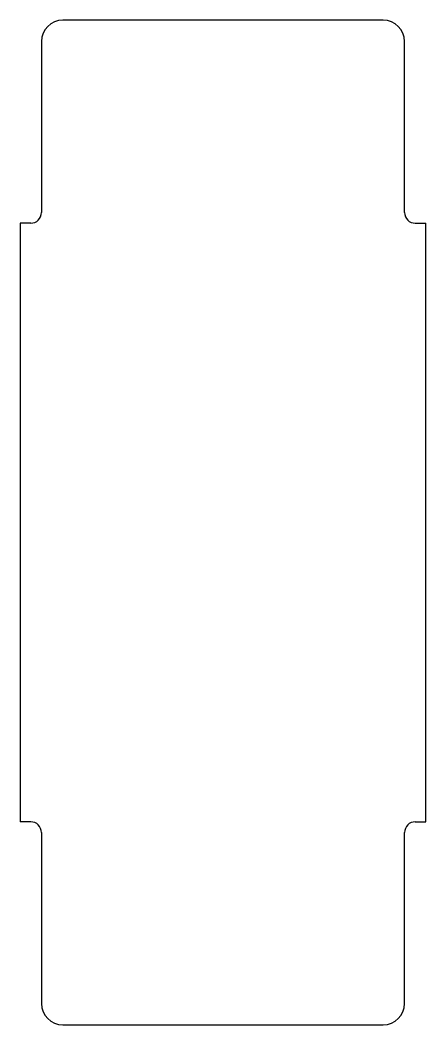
# Model space of a CAD drawing. Header units: millimetres. Extents: x 2875 to 2970, y 1849 to 2084.
import ezdxf

# ---------------------------------------------------------------- set-up
doc = ezdxf.new("R2010")
doc.units = ezdxf.units.MM

msp = doc.modelspace()

# ---------------------------------------------------------------- linework, layer by layer
for p, q in [((2960.5, 2084.11), (2885.5, 2084.11)), ((2880.5, 2079.11), (2880.5, 2039.11)), ((2965.5, 2039.11), (2965.5, 2079.11)), ((2875.5, 2036.61), (2875.5, 1896.61)), ((2878, 2036.61), (2875.5, 2036.61)), ((2878, 2036.61), (2878, 2036.61)), ((2968, 2036.61), (2968, 2036.61)), ((2968, 2036.61), (2970.5, 2036.61)), ((2970.5, 1896.61), (2970.5, 2036.61)), ((2878, 1896.61), (2875.5, 1896.61)), ((2878, 1896.61), (2878, 1896.61)), ((2968, 1896.61), (2968, 1896.61)), ((2968, 1896.61), (2970.5, 1896.61)), ((2880.5, 1894.11), (2880.5, 1854.11)), ((2965.5, 1854.11), (2965.5, 1894.11)), ((2885.5, 1849.11), (2960.5, 1849.11))]:
    msp.add_line(p, q)
for centre, radius, start, end in [((2885.5, 2079.11), 5, 90, 180), ((2960.5, 2079.11), 5, 0, 90), ((2878, 2039.11), 2.5, 270, 0), ((2968, 2039.11), 2.5, 180, 270), ((2878, 1894.11), 2.5, 0, 90), ((2968, 1894.11), 2.5, 90, 180), ((2885.5, 1854.11), 5, 180, 270), ((2960.5, 1854.11), 5, 270, 0)]:
    msp.add_arc(centre, radius, start, end)

doc.saveas('drawing.dxf')
